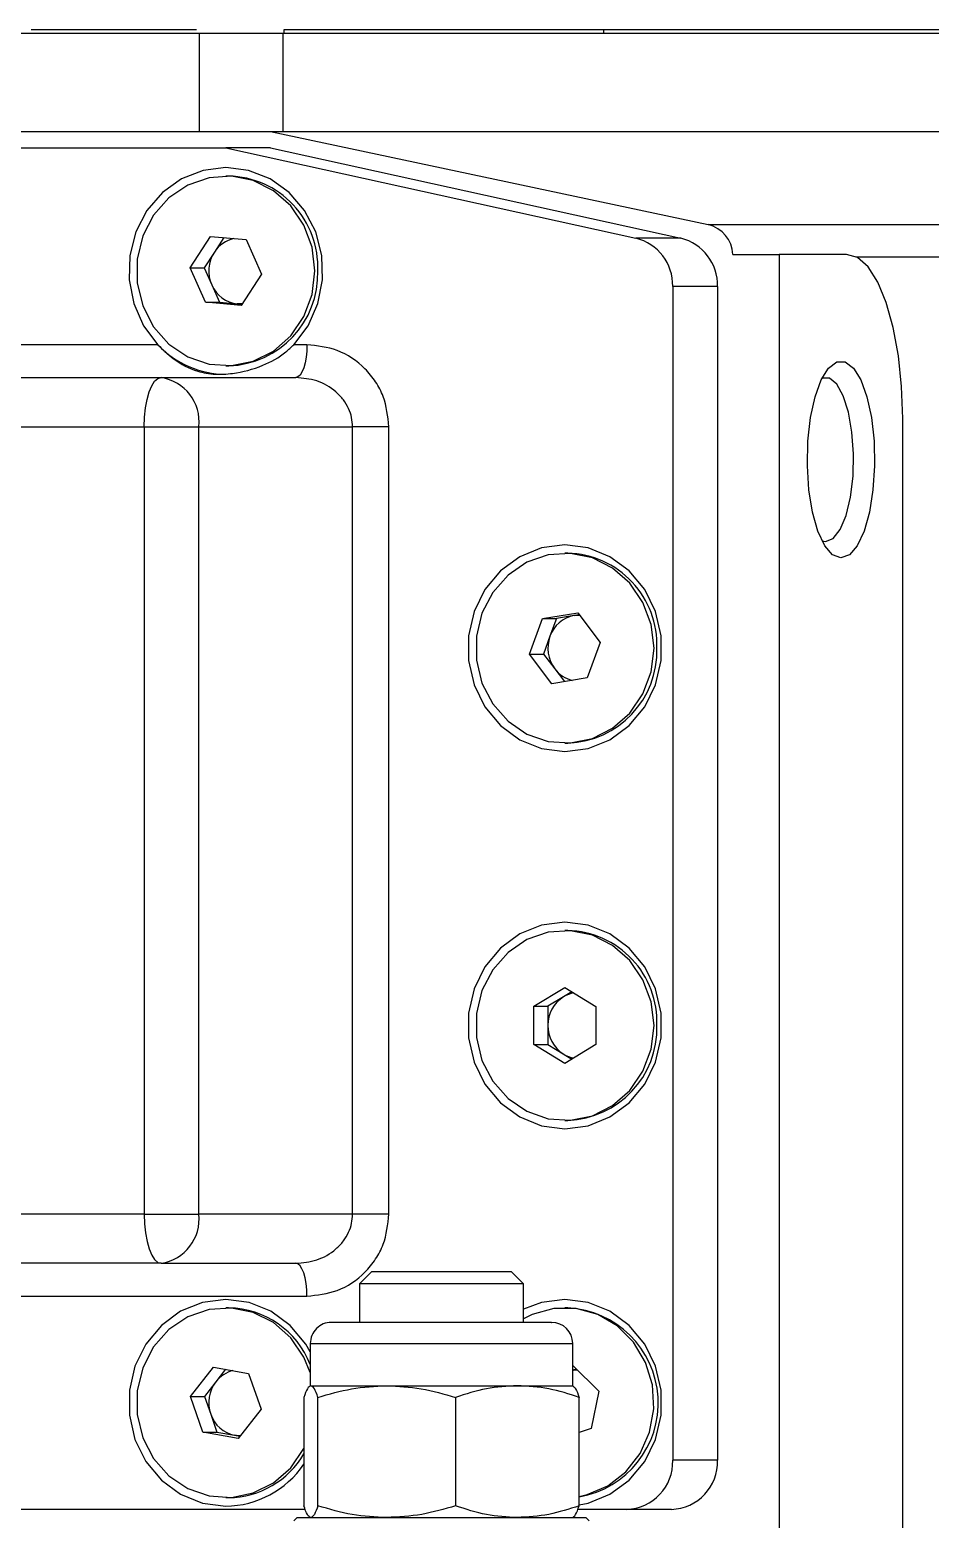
# Model space of a CAD drawing. Header units: centimetres. Extents: x 470464 to 524273, y 49611 to 59074.
# Drawn here: x 490473.7 to 490479.19, y 55528.67 to 55537.75 of the extents above; entities that cross this region are included whole.
import ezdxf

# ---------------------------------------------------------------- set-up
doc = ezdxf.new("R2010")
doc.units = ezdxf.units.CM
doc.header["$MEASUREMENT"] = 0
doc.layers.add('vinç', color=7, linetype='Continuous')

# ---------------------------------------------------------------- blocks, each defined once
blk = doc.blocks.new('JKKÖGÖ')
at = {"color": 2, "linetype": 'Continuous', "lineweight": 25}
for p, q in [((-34406.985, 51782.028), (-34406.985, 51858.983)), ((-34393.345, 51816.942), (-34393.345, 51843.397)), ((-34395.307, 51807.938), (-34395.307, 51841.886)), ((-34400.985, 51781.258), (-34400.985, 51835.119)), ((-34407.185, 51822.404), (-34407.185, 51801.542)), ((-34284.485, 51819.792), (-34383.485, 51819.792)), ((-34393.485, 51816.372), (-34393.485, 51812.268)), ((-34393.485, 51809.444), (-34393.485, 51812.268)), ((-34393.485, 51812.268), (-34284.485, 51812.268)), ((-34400.985, 51781.258), (-34395.307, 51807.938)), ((-34391.542, 51808.509), (-34391.542, 51805.773)), ((-34391.542, 51808.509), (-34319.985, 51808.509)), ((-34319.985, 51808.509), (-34319.985, 51805.773)), ((-34399.985, 51781.258), (-34394.48, 51806.261)), ((-34394.48, 51806.261), (-34394.48, 51803.525)), ((-34391.542, 51805.773), (-34319.985, 51805.773)), ((-34316.985, 51805.69), (-34316.985, 51802.954)), ((-34399.985, 51778.522), (-34394.48, 51803.525)), ((-34316.985, 51802.954), (-34316.985, 51799.981)), ((-34407.185, 51801.542), (-34406.985, 51801.542)), ((-34407.185, 51801.542), (-34407.185, 51782.063)), ((-34371.649, 51799.983), (-34369.841, 51801.35)), ((-34369.841, 51801.35), (-34367.677, 51800.562)), ((-34367.677, 51800.562), (-34367.321, 51798.407)), ((-34348.806, 51799.204), (-34347.637, 51801.088)), ((-34347.637, 51801.088), (-34345.317, 51801.08)), ((-34345.317, 51801.08), (-34344.164, 51799.186)), ((-34325.745, 51799.674), (-34324.181, 51801.276)), ((-34324.181, 51801.276), (-34321.916, 51800.802)), ((-34321.916, 51800.802), (-34321.67, 51800.068)), ((-34316.285, 51800.674), (-34316.485, 51800.474)), ((-34371.293, 51797.828), (-34371.649, 51799.983)), ((-34371.524, 51800.078), (-34371.471, 51799.76)), ((-34371.471, 51799.76), (-34371.293, 51798.683)), ((-34348.543, 51799.627), (-34348.23, 51799.112)), ((-34344.748, 51799.099), (-34344.427, 51799.618)), ((-34324.525, 51799.674), (-34327.098, 51799.674)), ((-34327.098, 51788.334), (-34327.098, 51799.674)), ((-34325.537, 51799.887), (-34325.466, 51799.674)), ((-34324.525, 51796.3), (-34324.525, 51799.674)), ((-34317.199, 51800.068), (-34323.81, 51800.068)), ((-34316.485, 51782.874), (-34316.485, 51800.474)), ((-34375.27, 51799.371), (-34375.27, 51799.195)), ((-34371.293, 51797.828), (-34371.293, 51798.683)), ((-34371.293, 51798.683), (-34370.211, 51798.289)), ((-34368.225, 51798.579), (-34367.446, 51799.167)), ((-34363.7, 51799.195), (-34363.7, 51799.371)), ((-34352.27, 51799.371), (-34352.27, 51799.195)), ((-34347.653, 51797.311), (-34348.806, 51799.204)), ((-34348.23, 51799.112), (-34347.653, 51798.166)), ((-34344.164, 51799.186), (-34345.332, 51797.302)), ((-34345.332, 51798.157), (-34344.748, 51799.099)), ((-34340.7, 51799.195), (-34340.7, 51799.371)), ((-34329.27, 51799.371), (-34329.27, 51799.195)), ((-34369.129, 51797.04), (-34371.293, 51797.828)), ((-34370.211, 51798.289), (-34369.129, 51797.895)), ((-34369.129, 51797.895), (-34368.225, 51798.579)), ((-34367.321, 51798.407), (-34369.129, 51797.04)), ((-34369.129, 51797.04), (-34369.129, 51797.895)), ((-34347.653, 51797.311), (-34347.653, 51798.166)), ((-34347.653, 51798.166), (-34346.493, 51798.161)), ((-34346.493, 51798.161), (-34345.332, 51798.157)), ((-34345.332, 51797.302), (-34345.332, 51798.157)), ((-34345.332, 51797.302), (-34347.653, 51797.311)), ((-34330.735, 51796.674), (-34331.485, 51795.924)), ((-34328.385, 51796.674), (-34330.735, 51796.674)), ((-34330.735, 51796.674), (-34330.735, 51786.916)), ((-34324.525, 51788.334), (-34324.525, 51796.3)), ((-34331.485, 51787.63), (-34331.485, 51795.924)), ((-34323.81, 51792.531), (-34317.199, 51792.531)), ((-34334.985, 51788.471), (-34382.985, 51788.471)), ((-34382.985, 51788.471), (-34382.985, 51786.255)), ((-34334.985, 51788.471), (-34334.985, 51786.255)), ((-34327.098, 51783.674), (-34327.098, 51788.334)), ((-34324.525, 51783.709), (-34324.525, 51788.334)), ((-34331.485, 51787.424), (-34331.485, 51787.63)), ((-34331.485, 51787.424), (-34330.735, 51786.674)), ((-34330.735, 51786.916), (-34330.735, 51786.674)), ((-34382.985, 51776.877), (-34382.985, 51786.255)), ((-34334.985, 51786.255), (-34382.985, 51786.255)), ((-34334.985, 51786.255), (-34334.985, 51776.877)), ((-34330.735, 51786.674), (-34328.385, 51786.674)), ((-34387.985, 51783.471), (-34387.985, 51782.665)), ((-34329.985, 51666.447), (-34329.985, 51783.471)), ((-34327.098, 51783.674), (-34324.525, 51783.674)), ((-34317.199, 51784.137), (-34323.81, 51784.137)), ((-34323.81, 51783.28), (-34317.199, 51783.28)), ((-34316.985, 51783.367), (-34316.985, 51659.712)), ((-34385.985, 51774.579), (-34385.985, 51782.787)), ((-34331.985, 51774.579), (-34331.985, 51782.787)), ((-34316.485, 51782.874), (-34316.285, 51782.674)), ((-34407.185, 51782.063), (-34406.985, 51782.063)), ((-34400.985, 51782.028), (-34406.985, 51782.028)), ((-34406.985, 51776.902), (-34406.985, 51782.028)), ((-34400.985, 51674.133), (-34400.985, 51781.258)), ((-34399.985, 51781.258), (-34399.985, 51778.522)), ((-34394.392, 51779.764), (-34392.293, 51780.695)), ((-34392.293, 51780.695), (-34390.386, 51779.453)), ((-34325.272, 51779.914), (-34323.095, 51780.672)), ((-34323.095, 51780.672), (-34321.309, 51779.28)), ((-34394.584, 51777.591), (-34394.392, 51779.764)), ((-34325.661, 51777.764), (-34325.272, 51779.914)), ((-34390.386, 51779.453), (-34390.578, 51777.279)), ((-34390.578, 51778.134), (-34390.482, 51779.221)), ((-34390.482, 51779.221), (-34390.457, 51779.499)), ((-34321.309, 51779.28), (-34321.698, 51777.13)), ((-34321.698, 51777.985), (-34321.503, 51779.06)), ((-34321.503, 51779.06), (-34321.444, 51779.386)), ((-34399.985, 51671.397), (-34399.985, 51778.522)), ((-34398.27, 51778.698), (-34398.27, 51778.522)), ((-34394.513, 51778.4), (-34393.63, 51777.825)), ((-34393.63, 51777.825), (-34392.677, 51777.203)), ((-34391.627, 51777.669), (-34390.578, 51778.134)), ((-34390.578, 51777.279), (-34390.578, 51778.134)), ((-34386.7, 51778.522), (-34386.7, 51778.698)), ((-34329.27, 51778.698), (-34329.27, 51778.522)), ((-34325.525, 51778.513), (-34324.768, 51777.923)), ((-34324.768, 51777.923), (-34323.875, 51777.227)), ((-34322.786, 51777.606), (-34321.698, 51777.985)), ((-34321.698, 51777.13), (-34321.698, 51777.985)), ((-34317.7, 51778.522), (-34317.7, 51778.698)), ((-34406.985, 51776.902), (-34400.985, 51776.902)), ((-34406.985, 51679.174), (-34406.985, 51776.902)), ((-34392.677, 51776.348), (-34394.584, 51777.591)), ((-34392.677, 51777.203), (-34391.627, 51777.669)), ((-34390.578, 51777.279), (-34392.677, 51776.348)), ((-34392.677, 51776.348), (-34392.677, 51777.203)), ((-34323.875, 51776.372), (-34325.661, 51777.764)), ((-34323.875, 51777.227), (-34322.786, 51777.606)), ((-34323.875, 51776.372), (-34323.875, 51777.227)), ((-34321.698, 51777.13), (-34323.875, 51776.372)), ((-34382.985, 51773.553), (-34382.985, 51776.877)), ((-34334.985, 51776.877), (-34382.985, 51776.877)), ((-34334.985, 51773.553), (-34334.985, 51776.877)), ((-34387.985, 51774.379), (-34387.985, 51761.052)), ((-34385.985, 51665.763), (-34385.985, 51774.579)), ((-34331.985, 51774.579), (-34331.985, 51665.763)), ((-34382.985, 51773.553), (-34334.985, 51773.553)), ((-34382.985, 51664.737), (-34382.985, 51773.553)), ((-34334.985, 51773.553), (-34334.985, 51664.737))]:
    blk.add_line(p, q, dxfattribs=at)
at = {"color": 2, "linetype": 'Continuous', "lineweight": 25, "flags": 128}
for points in [[(-34383.485, 51819.792), (-34385.436, 51819.727), (-34387.312, 51819.532), (-34389.041, 51819.216), (-34390.556, 51818.791), (-34391.8, 51818.272), (-34392.724, 51817.681), (-34393.293, 51817.039), (-34393.485, 51816.372)], [(-34374.985, 51816.03), (-34375.173, 51815.52), (-34375.727, 51815.041), (-34376.611, 51814.625), (-34377.77, 51814.297), (-34379.131, 51814.078), (-34380.608, 51813.982), (-34382.109, 51814.014), (-34383.54, 51814.173), (-34384.81, 51814.449), (-34385.839, 51814.824), (-34386.564, 51815.275), (-34386.938, 51815.773), (-34386.938, 51816.287), (-34386.564, 51816.785), (-34385.839, 51817.236), (-34384.81, 51817.611), (-34383.54, 51817.887), (-34382.109, 51818.046), (-34380.608, 51818.078), (-34379.131, 51817.982), (-34377.77, 51817.763), (-34376.611, 51817.435), (-34375.727, 51817.019), (-34375.173, 51816.54), (-34374.985, 51816.03)], [(-34376.025, 51814.876), (-34375.985, 51815.09), (-34376.17, 51815.552), (-34376.713, 51815.979), (-34377.572, 51816.34), (-34378.685, 51816.609), (-34379.968, 51816.765), (-34381.326, 51816.796), (-34382.659, 51816.702), (-34383.868, 51816.487), (-34384.864, 51816.17), (-34385.571, 51815.772), (-34385.938, 51815.323), (-34385.945, 51814.876)], [(-34363.185, 51799.195), (-34363.368, 51800.612), (-34363.907, 51801.946), (-34364.769, 51803.121), (-34365.906, 51804.067), (-34367.251, 51804.73), (-34368.726, 51805.072), (-34370.244, 51805.072), (-34371.719, 51804.73), (-34373.064, 51804.067), (-34374.201, 51803.121), (-34375.063, 51801.946), (-34375.602, 51800.612), (-34375.785, 51799.195), (-34375.602, 51797.778), (-34375.063, 51796.444), (-34374.201, 51795.269), (-34373.064, 51794.323), (-34371.719, 51793.66), (-34370.244, 51793.318), (-34368.726, 51793.318), (-34367.251, 51793.66), (-34365.906, 51794.323), (-34364.769, 51795.269), (-34363.907, 51796.444), (-34363.368, 51797.778), (-34363.185, 51799.195)], [(-34340.185, 51799.195), (-34340.368, 51800.612), (-34340.907, 51801.946), (-34341.769, 51803.121), (-34342.906, 51804.067), (-34344.251, 51804.73), (-34345.726, 51805.072), (-34347.244, 51805.072), (-34348.719, 51804.73), (-34350.064, 51804.067), (-34351.201, 51803.121), (-34352.063, 51801.946), (-34352.602, 51800.612), (-34352.785, 51799.195), (-34352.602, 51797.778), (-34352.063, 51796.444), (-34351.201, 51795.269), (-34350.064, 51794.323), (-34348.719, 51793.66), (-34347.244, 51793.318), (-34345.726, 51793.318), (-34344.251, 51793.66), (-34342.906, 51794.323), (-34341.769, 51795.269), (-34340.907, 51796.444), (-34340.368, 51797.778), (-34340.185, 51799.195)], [(-34317.254, 51800.068), (-34317.368, 51800.612), (-34317.907, 51801.946), (-34318.769, 51803.121), (-34319.906, 51804.067), (-34321.251, 51804.73), (-34322.726, 51805.072), (-34324.244, 51805.072), (-34325.719, 51804.73), (-34327.064, 51804.067), (-34328.201, 51803.121), (-34329.063, 51801.946), (-34329.602, 51800.612), (-34329.785, 51799.195), (-34329.602, 51797.778), (-34329.185, 51796.674)], [(-34369.485, 51804.631), (-34370.924, 51804.46), (-34372.272, 51803.959), (-34373.445, 51803.158), (-34374.369, 51802.108), (-34374.987, 51800.875), (-34375.259, 51799.536), (-34375.167, 51798.176), (-34374.719, 51796.88), (-34373.942, 51795.73), (-34372.885, 51794.797), (-34371.615, 51794.141), (-34370.21, 51793.802), (-34368.76, 51793.802), (-34367.355, 51794.141), (-34366.085, 51794.797), (-34365.028, 51795.73), (-34364.251, 51796.88), (-34363.802, 51798.176), (-34363.711, 51799.536), (-34363.983, 51800.875), (-34364.601, 51802.108), (-34365.525, 51803.158), (-34366.698, 51803.959), (-34368.046, 51804.46), (-34369.485, 51804.631)], [(-34346.485, 51804.631), (-34347.924, 51804.46), (-34349.272, 51803.959), (-34350.445, 51803.158), (-34351.369, 51802.108), (-34351.987, 51800.875), (-34352.259, 51799.536), (-34352.167, 51798.176), (-34351.719, 51796.88), (-34350.942, 51795.73), (-34349.885, 51794.797), (-34348.615, 51794.141), (-34347.21, 51793.802), (-34345.76, 51793.802), (-34344.355, 51794.141), (-34343.085, 51794.797), (-34342.028, 51795.73), (-34341.251, 51796.88), (-34340.802, 51798.176), (-34340.711, 51799.536), (-34340.983, 51800.875), (-34341.601, 51802.108), (-34342.525, 51803.158), (-34343.698, 51803.959), (-34345.046, 51804.46), (-34346.485, 51804.631)], [(-34317.775, 51800.068), (-34317.882, 51800.547), (-34318.416, 51801.814), (-34319.268, 51802.916), (-34320.385, 51803.785), (-34321.697, 51804.365), (-34323.122, 51804.62), (-34324.569, 51804.535), (-34325.948, 51804.114), (-34327.172, 51803.384), (-34328.165, 51802.39), (-34328.864, 51801.196), (-34329.224, 51799.876), (-34329.224, 51798.514), (-34328.864, 51797.194), (-34328.61, 51796.674)], [(-34371.471, 51799.76), (-34371.494, 51800.006), (-34371.494, 51800.1)], [(-34325.455, 51799.674), (-34325.465, 51799.723), (-34325.491, 51799.934)], [(-34387.985, 51782.665), (-34389.144, 51783.541), (-34390.489, 51784.137), (-34391.946, 51784.42), (-34393.432, 51784.375), (-34394.866, 51784.003), (-34396.167, 51783.325), (-34397.263, 51782.38), (-34398.092, 51781.22), (-34398.609, 51779.91), (-34398.785, 51778.522), (-34398.609, 51777.134), (-34398.092, 51775.823), (-34397.263, 51774.663), (-34396.167, 51773.718), (-34394.866, 51773.041), (-34393.432, 51772.669), (-34391.946, 51772.623), (-34390.489, 51772.907), (-34389.144, 51773.503), (-34387.985, 51774.379)], [(-34392.485, 51783.958), (-34393.924, 51783.787), (-34395.272, 51783.286), (-34396.445, 51782.485), (-34397.369, 51781.435), (-34397.987, 51780.202), (-34398.259, 51778.863), (-34398.167, 51777.503), (-34397.719, 51776.207), (-34396.942, 51775.057), (-34395.885, 51774.124), (-34394.615, 51773.467), (-34393.21, 51773.129), (-34391.76, 51773.129), (-34390.355, 51773.467), (-34389.085, 51774.124), (-34388.028, 51775.057), (-34387.251, 51776.207), (-34386.802, 51777.503), (-34386.711, 51778.863), (-34386.983, 51780.202), (-34387.601, 51781.435), (-34388.525, 51782.485), (-34389.698, 51783.286), (-34391.046, 51783.787), (-34392.485, 51783.958)], [(-34387.985, 51783.471), (-34387.595, 51783.458), (-34387.22, 51783.419), (-34386.874, 51783.356), (-34386.571, 51783.271), (-34386.322, 51783.167), (-34386.137, 51783.049), (-34386.023, 51782.921), (-34385.985, 51782.787)], [(-34329.985, 51783.471), (-34330.375, 51783.458), (-34330.75, 51783.419), (-34331.096, 51783.356), (-34331.399, 51783.271), (-34331.648, 51783.167), (-34331.833, 51783.049), (-34331.947, 51782.921), (-34331.985, 51782.787)], [(-34326.588, 51783.674), (-34327.064, 51783.394), (-34328.201, 51782.448), (-34329.063, 51781.273), (-34329.602, 51779.939), (-34329.785, 51778.522), (-34329.602, 51777.105), (-34329.063, 51775.771), (-34328.201, 51774.596), (-34327.064, 51773.65), (-34325.719, 51772.986), (-34324.244, 51772.645), (-34322.726, 51772.645), (-34321.251, 51772.986), (-34319.906, 51773.65), (-34318.769, 51774.596), (-34317.907, 51775.771), (-34317.368, 51777.105), (-34317.185, 51778.522)], [(-34325.33, 51783.674), (-34326.272, 51783.286), (-34327.445, 51782.485), (-34328.369, 51781.435), (-34328.987, 51780.202), (-34329.259, 51778.863), (-34329.167, 51777.503), (-34328.719, 51776.207), (-34327.942, 51775.057), (-34326.885, 51774.124), (-34325.615, 51773.467), (-34324.21, 51773.129), (-34322.76, 51773.129), (-34321.355, 51773.467), (-34320.085, 51774.124), (-34319.028, 51775.057), (-34318.251, 51776.207), (-34317.802, 51777.503), (-34317.711, 51778.863), (-34317.983, 51780.202), (-34318.601, 51781.435), (-34319.525, 51782.485), (-34320.687, 51783.28)], [(-34390.48, 51779.514), (-34390.477, 51779.468), (-34390.482, 51779.221)], [(-34321.475, 51779.41), (-34321.476, 51779.306), (-34321.503, 51779.06)], [(-34382.985, 51773.553), (-34383.57, 51773.572), (-34384.133, 51773.631), (-34384.652, 51773.726), (-34385.106, 51773.853), (-34385.479, 51774.009), (-34385.757, 51774.186), (-34385.927, 51774.378), (-34385.985, 51774.579)], [(-34334.985, 51773.553), (-34334.4, 51773.572), (-34333.837, 51773.631), (-34333.318, 51773.726), (-34332.864, 51773.853), (-34332.491, 51774.009), (-34332.213, 51774.186), (-34332.043, 51774.378), (-34331.985, 51774.579)]]:
    blk.add_lwpolyline(points, dxfattribs=at)
at = {"color": 2, "linetype": 'Continuous', "lineweight": 25}
for centre, radius, start, end in [((-34393.397, 51807.484), 1.963, 92.55996, 166.61401), ((-34391.606, 51805.549), 2.96, 88.75477, 166.08986), ((-34319.897, 51805.597), 2.914, 1.83621, 91.72544), ((-34391.606, 51802.813), 2.96, 88.75477, 166.08986), ((-34319.897, 51802.86), 2.914, 1.83621, 91.72544), ((-34369.702, 51799.242), 5.569, 87.76634, 178.67201), ((-34369.323, 51799.184), 5.626, 1.90865, 91.65299), ((-34346.702, 51799.242), 5.569, 87.76634, 178.67201), ((-34346.323, 51799.184), 5.626, 1.90865, 91.65299), ((-34323.47, 51799.081), 5.807, 9.7897, 177.13241), ((-34369.583, 51800.102), 1.918, 190.24681, 250.90282), ((-34369.343, 51800.081), 1.873, 306.65857, 346.26956), ((-34346.681, 51800.058), 1.815, 189.87538, 211.42559), ((-34346.29, 51800.059), 1.816, 328.10458, 349.93739), ((-34327.098, 51798.387), 1.287, 90, 180), ((-34346.508, 51800.196), 2.035, 212.18217, 270.41607), ((-34346.463, 51800.198), 2.037, 269.16735, 327.35602), ((-34369.486, 51800.272), 2.112, 249.92334, 306.67481), ((-34327.098, 51784.961), 1.287, 180, 270), ((-34392.702, 51778.569), 5.569, 87.76634, 178.67201), ((-34392.323, 51778.511), 5.626, 1.90865, 91.65299), ((-34323.83, 51778.608), 5.441, 111.38674, 179.0521), ((-34323.069, 51778.637), 5.369, 0.64813, 59.85283), ((-34323.003, 51778.465), 5.819, 0.56072, 55.84576), ((-34392.615, 51779.413), 1.885, 192.11924, 237.42521), ((-34392.368, 51779.414), 1.896, 293.00667, 354.15245), ((-34323.63, 51779.406), 1.87, 193.877, 232.49921), ((-34323.39, 51779.432), 1.923, 288.29868, 348.85265), ((-34392.484, 51779.605), 2.117, 237.22685, 293.87322), ((-34391.928, 51778.554), 5.744, 313.36098, 359.67407), ((-34323.484, 51779.597), 2.11, 232.51823, 289.29901), ((-34383.295, 51774.174), 2.72, 83.45913, 171.44831), ((-34334.675, 51774.174), 2.72, 8.55169, 96.54087)]:
    blk.add_arc(centre, radius, start, end, dxfattribs=at)
for points, knots in [([(-34323.81, 51800.068), (-34324.01, 51799.456), (-34324.413, 51798.221), (-34324.487, 51796.944), (-34324.525, 51796.3)], [0, 0, 0, 0, 0.495458, 1, 1, 1, 1]), ([(-34324.525, 51799.64), (-34324.489, 51799.711), (-34324.416, 51799.857), (-34324.014, 51799.997), (-34323.81, 51800.068)], [0, 0, 0, 0, 0.494511, 1, 1, 1, 1]), ([(-34317.199, 51800.068), (-34317, 51799.456), (-34316.597, 51798.221), (-34316.522, 51796.944), (-34316.485, 51796.3)], [0, 0, 0, 0, 0.495458, 1, 1, 1, 1]), ([(-34316.485, 51799.64), (-34316.521, 51799.711), (-34316.594, 51799.857), (-34316.996, 51799.997), (-34317.199, 51800.068)], [0, 0, 0, 0, 0.494511, 1, 1, 1, 1]), ([(-34328.385, 51798.361), (-34328.385, 51798.368), (-34328.385, 51798.428), (-34328.385, 51797.893), (-34328.385, 51796.657), (-34328.385, 51795.263), (-34328.385, 51794.022), (-34328.385, 51792.684), (-34328.385, 51790.914), (-34328.385, 51789.676), (-34328.385, 51788.871)], [0, 0, 0, 0, 0.0268798, 0.2148817, 0.4028837, 0.5040884, 0.6074409, 0.7107933, 0.8119981, 1, 1, 1, 1]), ([(-34324.525, 51796.3), (-34324.489, 51795.668), (-34324.416, 51794.391), (-34324.014, 51793.156), (-34323.81, 51792.531)], [0, 0, 0, 0, 0.494511, 1, 1, 1, 1]), ([(-34316.485, 51796.3), (-34316.521, 51795.668), (-34316.594, 51794.391), (-34316.996, 51793.156), (-34317.199, 51792.531)], [0, 0, 0, 0, 0.494511, 1, 1, 1, 1]), ([(-34324.525, 51788.334), (-34324.489, 51789.037), (-34324.416, 51790.459), (-34324.014, 51791.835), (-34323.81, 51792.531)], [0, 0, 0, 0, 0.494511, 1, 1, 1, 1]), ([(-34317.199, 51792.531), (-34317, 51791.849), (-34316.597, 51790.474), (-34316.522, 51789.052), (-34316.485, 51788.334)], [0, 0, 0, 0, 0.495458, 1, 1, 1, 1]), ([(-34328.385, 51788.871), (-34328.385, 51788.142), (-34328.385, 51787.019), (-34328.385, 51785.946), (-34328.385, 51785.339), (-34328.385, 51785), (-34328.385, 51784.991), (-34328.385, 51784.987)], [0, 0, 0, 0, 0.329691, 0.50717, 0.688415, 0.869659, 1, 1, 1, 1]), ([(-34382.985, 51788.471), (-34383.615, 51788.404), (-34384.589, 51788.299), (-34385.752, 51787.675), (-34386.812, 51786.814), (-34387.776, 51785.39), (-34387.917, 51784.097), (-34387.985, 51783.471)], [0, 0, 0, 0, 0.232799, 0.359569, 0.490571, 0.753342, 1, 1, 1, 1]), ([(-34329.985, 51783.471), (-34330.053, 51784.097), (-34330.194, 51785.39), (-34331.158, 51786.814), (-34332.218, 51787.675), (-34333.381, 51788.299), (-34334.354, 51788.404), (-34334.985, 51788.471)], [0, 0, 0, 0, 0.246658, 0.509429, 0.640431, 0.767201, 1, 1, 1, 1]), ([(-34323.81, 51784.137), (-34324.01, 51784.819), (-34324.413, 51786.194), (-34324.487, 51787.617), (-34324.525, 51788.334)], [0, 0, 0, 0, 0.495458, 1, 1, 1, 1]), ([(-34316.485, 51788.334), (-34316.521, 51787.631), (-34316.594, 51786.209), (-34316.996, 51784.833), (-34317.199, 51784.137)], [0, 0, 0, 0, 0.494511, 1, 1, 1, 1]), ([(-34382.985, 51786.255), (-34383.173, 51786.243), (-34383.553, 51786.219), (-34384.112, 51786.023), (-34384.648, 51785.703), (-34385.29, 51785.095), (-34385.863, 51784.104), (-34385.945, 51783.22), (-34385.985, 51782.787)], [0, 0, 0, 0, 0.1101975, 0.2231199, 0.3448009, 0.4760013, 0.7434547, 1, 1, 1, 1]), ([(-34331.985, 51782.787), (-34332.025, 51783.22), (-34332.107, 51784.104), (-34332.68, 51785.095), (-34333.322, 51785.703), (-34333.858, 51786.023), (-34334.417, 51786.219), (-34334.797, 51786.243), (-34334.985, 51786.255)], [0, 0, 0, 0, 0.2565453, 0.5239987, 0.6551912, 0.77688, 0.8897989, 1, 1, 1, 1]), ([(-34323.81, 51784.137), (-34324.01, 51784.067), (-34324.413, 51783.927), (-34324.487, 51783.782), (-34324.525, 51783.709)], [0, 0, 0, 0, 0.495458, 1, 1, 1, 1]), ([(-34324.525, 51783.709), (-34324.489, 51783.637), (-34324.416, 51783.492), (-34324.014, 51783.351), (-34323.81, 51783.28)], [0, 0, 0, 0, 0.494511, 1, 1, 1, 1]), ([(-34317.199, 51784.137), (-34317, 51784.067), (-34316.597, 51783.927), (-34316.522, 51783.782), (-34316.485, 51783.709)], [0, 0, 0, 0, 0.495458, 1, 1, 1, 1]), ([(-34316.485, 51783.709), (-34316.521, 51783.637), (-34316.594, 51783.492), (-34316.996, 51783.351), (-34317.199, 51783.28)], [0, 0, 0, 0, 0.494511, 1, 1, 1, 1]), ([(-34387.985, 51774.379), (-34387.69, 51774.687), (-34386.938, 51775.472), (-34386.375, 51776.584), (-34386.155, 51777.788), (-34386.223, 51779.21), (-34386.625, 51780.716), (-34387.318, 51781.966), (-34387.835, 51782.508), (-34387.985, 51782.665)], [0, 0, 0, 0, 0.135162, 0.344011, 0.473319, 0.581697, 0.771588, 0.933967, 1, 1, 1, 1]), ([(-34407.185, 51776.743), (-34407.185, 51775.836), (-34407.185, 51773.944), (-34407.185, 51770.546), (-34407.185, 51768.094), (-34407.185, 51766.832), (-34407.185, 51766.66)], [0, 0, 0, 0, 0.29922, 0.623519, 0.94845, 1, 1, 1, 1])]:
    blk.add_open_spline(points, degree=3, knots=knots, dxfattribs=at)
blk = doc.blocks.new('ytrrytyıyrttrtrdffcfrfrrdftgyu')
at = {"color": 1, "xscale": 0.1, "yscale": 0.1, "zscale": 0.1}
blk.add_blockref('JKKÖGÖ', (397754.4612, 71282.5092), dxfattribs=at)
blk = doc.blocks.new('KLJLKHŞKLJKŞJHIUHYGFRTDTRFJKLK')
at = {"layer": 'vinç', "color": 2}
blk.add_blockref('ytrrytyıyrttrtrdffcfrfrrdftgyu', (-5.5, -666), dxfattribs=at)

msp = doc.modelspace()

# ---------------------------------------------------------------- block references
at = {"layer": 'vinç', "color": 2, "rotation": 270}
msp.add_blockref('KLJLKHŞKLJKŞJHIUHYGFRTDTRFJKLK', (414680.5314, 449845.9931), dxfattribs=at)

doc.saveas('drawing.dxf')
